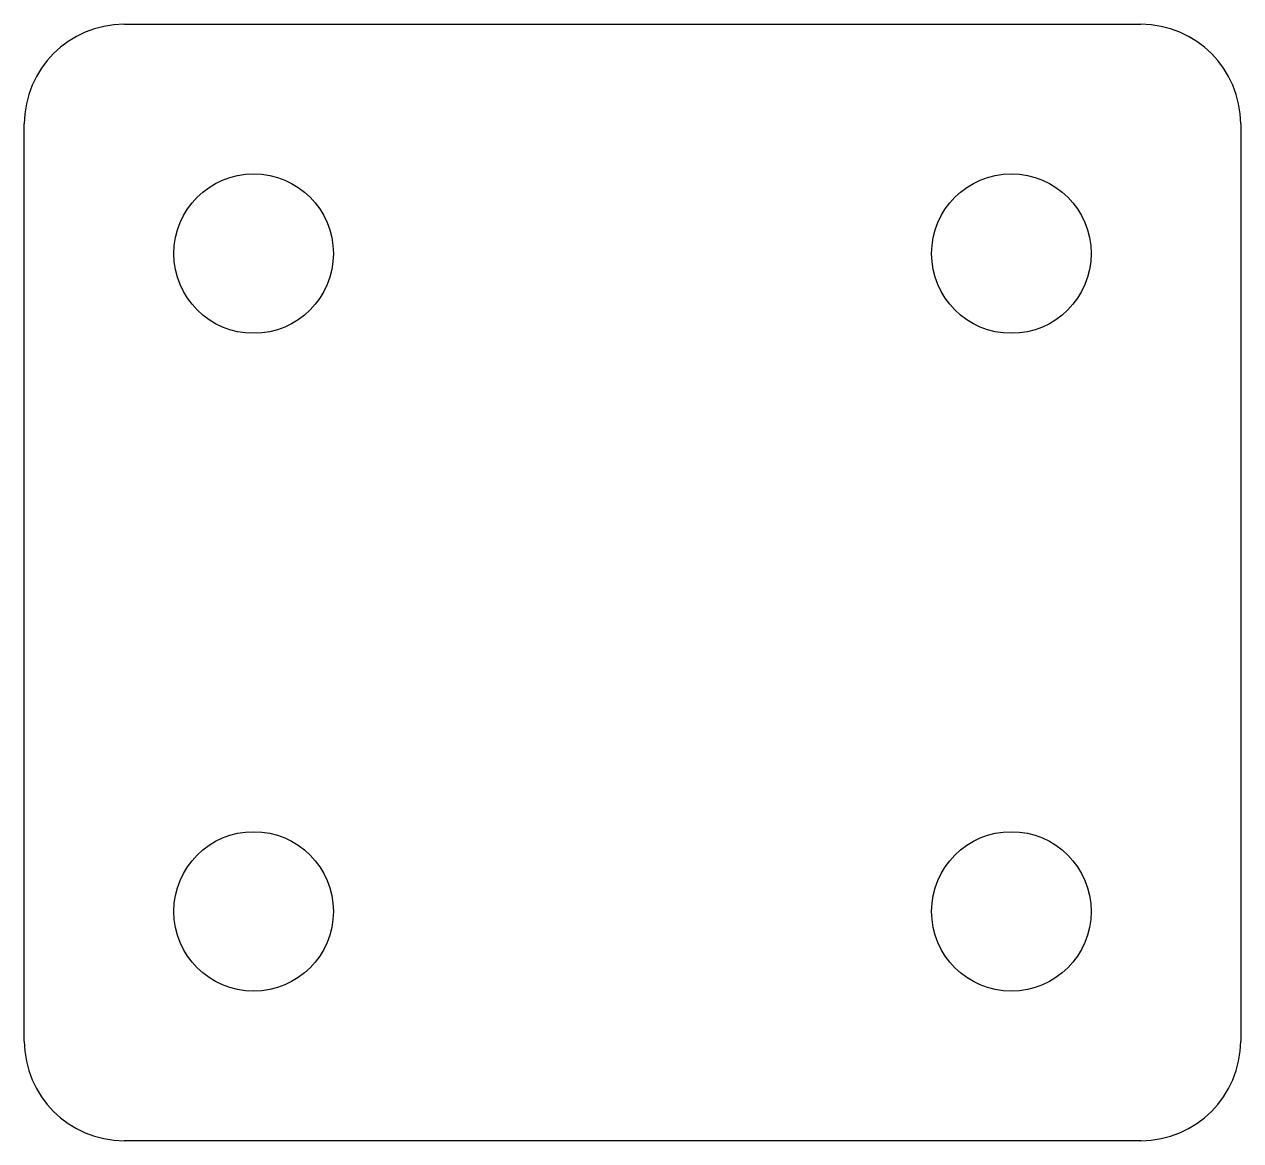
# Model space of a CAD drawing. Header units: millimetres. Extents: x -12.2 to 12.2, y -11.2 to 11.2.
import ezdxf

# ---------------------------------------------------------------- set-up
doc = ezdxf.new("R2010")
doc.units = ezdxf.units.MM

msp = doc.modelspace()

# ---------------------------------------------------------------- linework, layer by layer
for p, q in [((-10.2, 11.2), (10.2, 11.2)), ((-12.2, -9.2), (-12.2, 9.2)), ((12.2, 9.2), (12.2, -9.2)), ((10.2, -11.2), (-10.2, -11.2))]:
    msp.add_line(p, q)
for centre in [(-7.6, 6.6), (7.6, 6.6), (-7.6, -6.6), (7.6, -6.6)]:
    msp.add_circle(centre, 1.6)
for centre, start, end in [((-10.2, 9.2), 90, 180), ((10.2, 9.2), 0, 90), ((-10.2, -9.2), 180, 270), ((10.2, -9.2), -90, 0)]:
    msp.add_arc(centre, 2, start, end)

doc.saveas('drawing.dxf')
